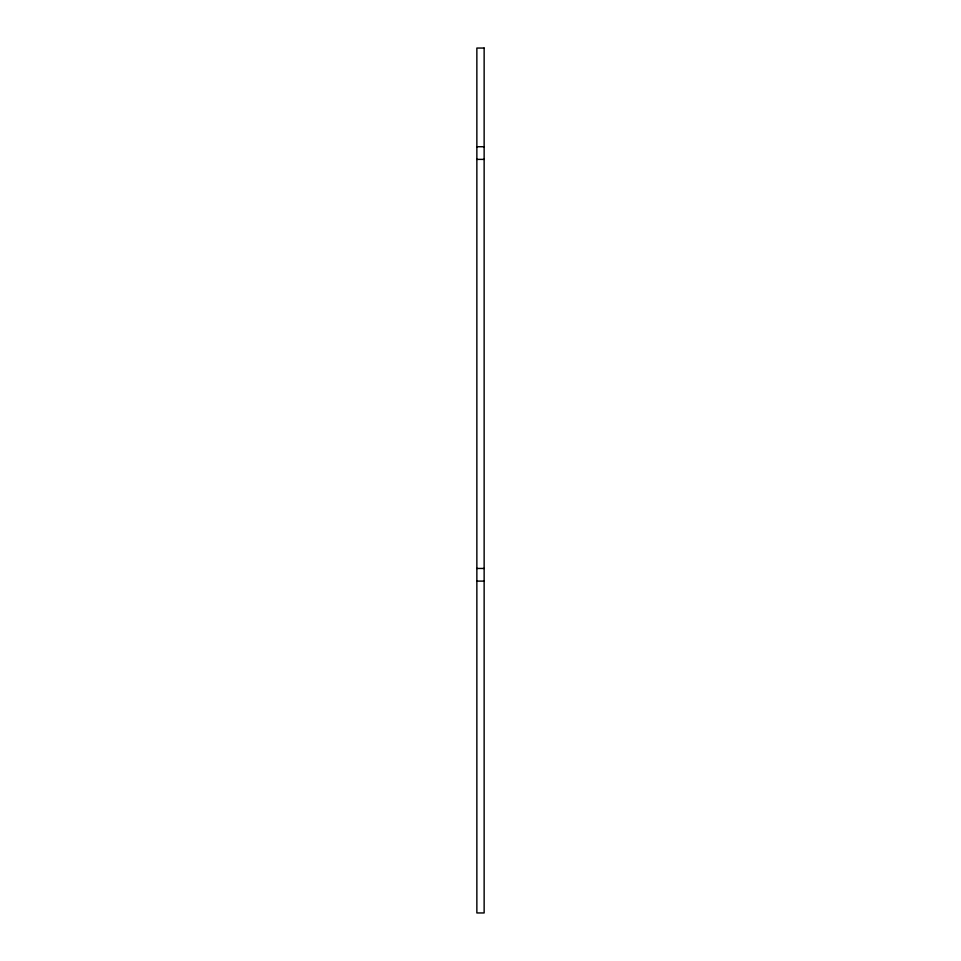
<?xml version="1.0" encoding="UTF-8"?>
<svg xmlns="http://www.w3.org/2000/svg" width="961" height="961" viewBox="0 0 961 961"><rect width="100%" height="100%" fill="white"/><g stroke="black" fill="none" stroke-linecap="round" stroke-linejoin="round"><path stroke-width="1.44" d="M476.86 146.733L484.14 146.733M476.86 159.382L484.14 159.382M476.86 568.456L484.14 568.456M476.86 581.105L484.14 581.105M484.14 48.05L476.86 48.05L476.86 912.95L484.14 912.95L484.14 48.05"/></g></svg>
